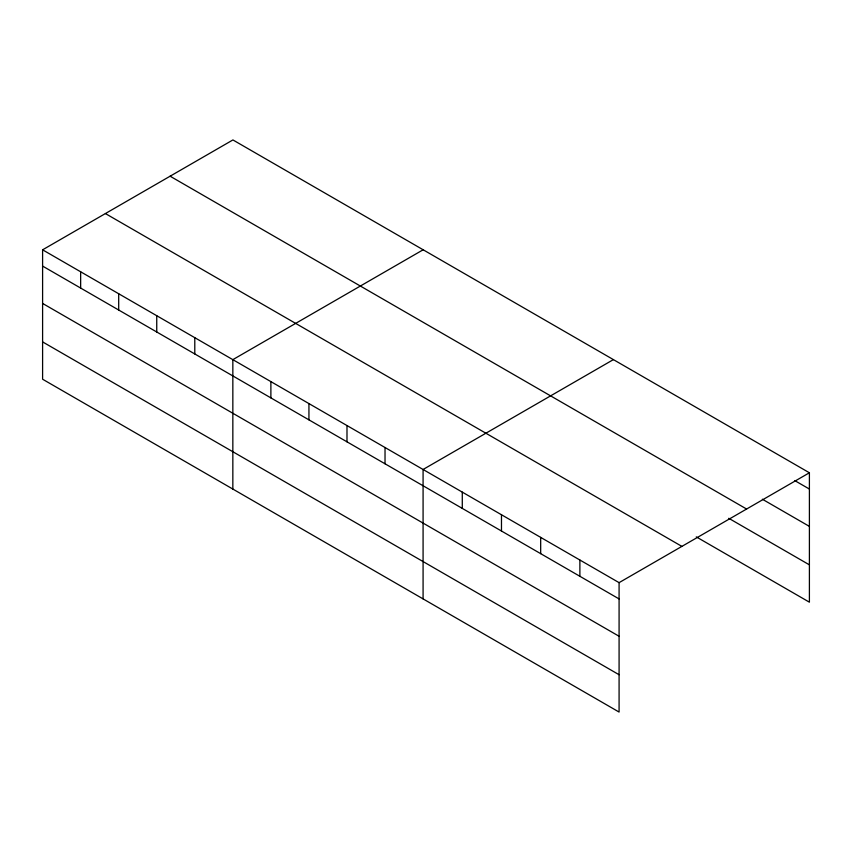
<?xml version="1.0" encoding="UTF-8"?>
<svg xmlns="http://www.w3.org/2000/svg" width="852" height="852" viewBox="0 0 852 852"><rect width="100%" height="100%" fill="white"/><g stroke="black" fill="none" stroke-linecap="round" stroke-linejoin="round"><path stroke-width="1.28" d="M619.084 636.263L619.084 582.651L42.6 249.817L42.6 379.225L619.084 712.059L619.084 636.263L42.6 303.429M696.276 536.877L809.4 602.183L809.4 472.775L232.915 139.941L42.6 249.817M423.156 249.774L232.841 359.65L232.841 489.069M613.397 359.608L423.082 469.484L423.082 598.903M619.084 582.651L809.4 472.775M794.841 480.645L809.4 489.048M762.359 499.219L809.4 526.387M170.112 176.204L746.597 509.027M728.758 518.293L809.4 564.844M105.403 213.554L681.888 546.388M42.6 266.09L619.084 598.924M42.6 341.897L619.084 674.731M579.882 560.02L579.882 576.293M540.679 537.378L540.679 553.662M501.477 514.746L501.477 531.03M462.285 492.115L462.285 508.399M385.029 447.513L385.029 463.797M346.988 425.553L346.988 441.826M308.935 403.582L308.935 419.866M270.883 381.621L270.883 397.895M194.788 337.68L194.788 353.963M156.747 315.719L156.747 331.992M118.694 293.748L118.694 310.032M80.652 271.788L80.652 288.061"/></g></svg>
